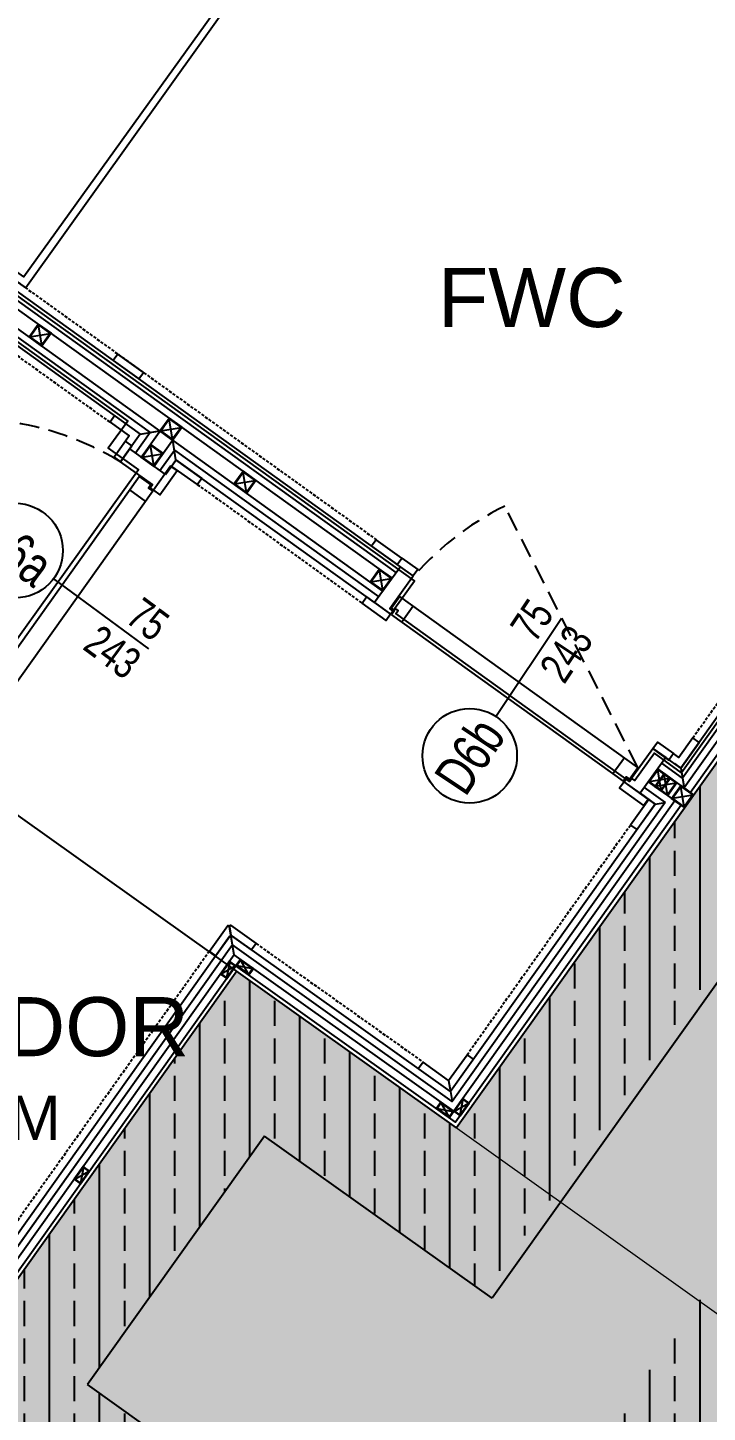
# Model space of a CAD drawing. Header units: millimetres. Extents: x 2562 to 7288, y 778 to 5635.
# Drawn here: x 4970.2 to 5142.7, y 2863.7 to 3215.3 of the extents above; entities that cross this region are included whole.
import ezdxf
from ezdxf.enums import TextEntityAlignment as Align

# ---------------------------------------------------------------- set-up
doc = ezdxf.new("R2010")
doc.units = ezdxf.units.MM
doc.linetypes.add('HIDDEN', pattern=[0.375, 0.25, -0.125])
for name, color, linetype in [('0-gnl-kapi-ahşap', 160, 'Continuous'), ('0-gnl-knst-metal', 3, 'Continuous'), ('0-gnl-mevcut', 253, 'Continuous'), ('0-gnl-smbl-kapi', 6, 'Continuous'), ('0-gnl-smbl-mahal', 6, 'Continuous'), ('0-gnl-tarama', 252, 'Continuous'), ('0-gnl-ust', 191, 'HIDDEN'), ('1-gnl-ahsap', 33, 'Continuous'), ('1-gnl-seramik', 71, 'Continuous'), ('2-tef-vitrifiye', 140, 'Continuous'), ('4-dsm-gorunus', 241, 'Continuous'), ('a-wall', 4, 'Continuous'), ('BH-DO-NOTLAR', 12, 'Continuous'), ('DUV-SOLİD', 251, 'Continuous')]:
    doc.layers.add(name, color=color, linetype=linetype)
doc.layers.add('x-ref_base plan 1$0$SHG-WALL-HATCH', color=252, linetype='Continuous', lineweight=5)
doc.layers.add('x-ref_base plan 1$0$SHG-WALLS-EXISTING', color=214, linetype='Continuous', lineweight=18)
doc.styles.add('geomim', font='ARIALN.TTF')
doc.styles.get("Standard").update_dxf_attribs({"font": 'arial.ttf'})

# ---------------------------------------------------------------- blocks, each defined once
blk = doc.blocks.new('REINFORCEMENT')
at = {"layer": 'DUV-SOLİD'}
h = blk.add_hatch(dxfattribs=at)
h.set_pattern_fill('ANSI33', color=256, scale=2, angle=45, style=0)
h.set_pattern_definition([(90, (-31498.619, -9036.518), (-12.7, -1e-15), []), (90, (-31492.269, -9030.168), (-12.7, -1e-15), [6.35, -3.175])])
h.paths.add_polyline_path([(-28491.75, -4956.1), (-28570.51, -5066.36), (-28516.8, -5104.72), (-28637.23, -5273.35), (-28622.47, -5283.86), (-28781.45, -5507.03), (-28837.24, -5467.28), (-28917.02, -5579.27), (-28859.19, -5620.47), (-28927.37, -5716.16), (-28843.41, -5775.98), (-28337.5, -5066.27)])
h.paths.add_polyline_path([(-28484.78, -4997.95), (-28379.33, -5073.26), (-28850.43, -5734.14), (-28885.53, -5709.14), (-28817.35, -5613.44), (-28875.18, -5572.24), (-28830.21, -5509.12), (-28774.42, -5548.87), (-28580.63, -5276.84), (-28595.36, -5266.34), (-28474.95, -5097.74), (-28528.66, -5059.38)], flags=16)
at = {"layer": 'a-wall'}
for p, q in [((-28622.47, -5283.86), (-28781.45, -5507.03)), ((-28781.45, -5507.03), (-29065.7, -5304.53)), ((-28613.41, -5327.16), (-28772.39, -5550.32)), ((-28837.24, -5467.28), (-28917.02, -5579.27)), ((-28830.21, -5509.12), (-28875.18, -5572.24)), ((-28798.86, -5531.46), (-28830.21, -5509.12)), ((-28772.39, -5550.32), (-28798.86, -5531.46)), ((-28817.35, -5613.44), (-28875.18, -5572.24))]:
    blk.add_line(p, q, dxfattribs=at)
blk = doc.blocks.new('40x40 kutu profil')
for points in [[(2, -2), (-2, -2), (-2, 2), (2, 2)], [(1.85, -1.85), (-1.85, -1.85), (-1.85, 1.85), (1.85, 1.85)]]:
    blk.add_lwpolyline(points, close=True)
at = {"color": 251}
for points in [[(-1.85, 1.85), (1.85, -1.85)], [(-1.85, -1.85), (1.85, 1.85)]]:
    blk.add_lwpolyline(points, dxfattribs=at)
blk = doc.blocks.new('20x40 kutu profil')
for points in [[(1, -2), (-1, -2), (-1, 2), (1, 2)], [(0.85, -1.85), (-0.85, -1.85), (-0.85, 1.85), (0.85, 1.85)]]:
    blk.add_lwpolyline(points, close=True)
at = {"color": 251}
for points in [[(-0.85, 1.85), (0.85, -1.85)], [(-0.85, -1.85), (0.85, 1.85)]]:
    blk.add_lwpolyline(points, dxfattribs=at)
blk = doc.blocks.new('boh')
at = {"layer": '0-gnl-mevcut'}
blk.add_blockref('REINFORCEMENT', (-22625.96, -13503.28), dxfattribs=at)
blk.add_blockref('REINFORCEMENT', (-22625.96, -13503.28), dxfattribs=at)
blk.add_blockref('REINFORCEMENT', (-22625.96, -13503.28), dxfattribs=at)
blk = doc.blocks.new('D6BB')
at = {"layer": '0-gnl-tarama', "linetype": 'HIDDEN', "ltscale": 20}
blk.add_lwpolyline([(40.13, 5), (-26.03, 39.18)], dxfattribs=at)
blk.add_arc((40.43, 4), 75.2, 152.104, 175.804, dxfattribs=at)
at = {"layer": '1-gnl-ahsap'}
for points in [[(-39.57, 11.2), (-39.57, 13.2), (-34.57, 13.2), (-34.57, 11.2)], [(40.43, 11.12), (40.43, 13.12), (45.43, 13.12), (45.43, 11.12)], [(-41.07, -2), (-41.07, 0), (-33.57, 0), (-33.57, -2)], [(46.93, -2), (46.93, 0), (39.43, 0), (39.43, -2)]]:
    blk.add_lwpolyline(points, close=True, dxfattribs=at)
for points in [[(-38.57, 0), (-33.57, 0), (-33.57, 1), (-34.57, 1), (-34.57, 11.2), (-38.57, 11.2), (-38.57, 0)], [(44.43, 0), (39.43, 0), (39.43, 1), (40.43, 1), (40.43, 11.12), (44.42, 11.16), (44.43, 0)], [(-33.27, 0), (39.13, 0), (39.13, 1.3), (40.13, 1.3), (40.13, 5), (-34.27, 5), (-34.27, 1.3), (-33.27, 1.3), (-33.27, 0)], [(-30.07, 5), (-30.07, 0)], [(35.93, 5), (35.93, 0)]]:
    blk.add_lwpolyline(points, dxfattribs=at)
at = {"layer": '1-gnl-seramik'}
blk.add_lwpolyline([(-38.56, 9.5), (-38.57, 9.5)], dxfattribs=at)
blk = doc.blocks.new('D6A')
at = {"layer": '0-gnl-tarama', "linetype": 'HIDDEN', "ltscale": 20}
blk.add_lwpolyline([(-37.2, 3.5), (28.96, 39.18)], dxfattribs=at)
blk.add_arc((-37.5, 4), 75.2, 4.196, 27.896, dxfattribs=at)
at = {"layer": '1-gnl-ahsap'}
for points in [[(-42.5, 9.5), (-42.5, 11.5), (-37.5, 11.5), (-37.5, 9.5)], [(42.5, 9.5), (42.5, 11.5), (37.5, 11.5), (37.5, 9.5)], [(-190.79, -3.72), (-190.79, -1.72), (-182.79, -1.72), (-182.79, -3.72)], [(-52.5, -3.5), (-52.5, -1.5), (-44.5, -1.5), (-44.5, -3.5)], [(-44.5, -3.5), (-44.5, -1.5), (-36.5, -1.5), (-36.5, -3.5)], [(44, -3.5), (44, -1.5), (36.5, -1.5), (36.5, -3.5)], [(-190.82, -83.02), (-190.82, -81.02), (-182.82, -81.02), (-182.82, -83.02)]]:
    blk.add_lwpolyline(points, close=True, dxfattribs=at)
for points in [[(-41.5, -1.5), (-36.5, -1.5), (-36.5, -0.5), (-37.5, -0.5), (-37.5, 9.5), (-41.5, 9.5), (-41.5, -1.5)], [(41.5, -1.5), (36.5, -1.5), (36.5, -0.5), (37.5, -0.5), (37.5, 9.5), (41.5, 9.5), (41.5, -1.5)], [(36.2, -1.5), (-36.2, -1.5), (-36.2, -0.2), (-37.2, -0.2), (-37.2, 3.5), (37.2, 3.5), (37.2, -0.2), (36.2, -0.2), (36.2, -1.5)], [(-33, 3.5), (-33, -1.5)], [(33, 3.5), (33, -1.5)]]:
    blk.add_lwpolyline(points, dxfattribs=at)
at = {"layer": '1-gnl-seramik'}
blk.add_lwpolyline([(41.5, 9.5), (41.5, 9.5)], dxfattribs=at)
blk = doc.blocks.new('KAPI KOD')
blk.add_lwpolyline([(24, 0), (84, 0)])
blk.add_circle((0, 0), 24)
at = {"color": 252, "style": 'geomim', "width": 0.9}
for tag, p in [('GEN', (84, 4)), ('YUK', (84, -20))]:
    blk.add_attdef(tag, text='', height=16, dxfattribs=at).set_placement(p, align=Align.RIGHT)
blk.add_attdef('KAPI_KODU', text='', height=20, dxfattribs=at).set_placement((0, 0), align=Align.MIDDLE_CENTER)

msp = doc.modelspace()

# ---------------------------------------------------------------- hatches: boundary and pattern name
at = {"layer": 'x-ref_base plan 1$0$SHG-WALL-HATCH'}
for points in [[(5523.08, 3376.68), (5368.79, 3486.87), (5290.04, 3376.61), (5343.75, 3338.25), (5335.63, 3326.88), (5223.31, 3169.62), (5238.08, 3159.11), (5079.1, 2935.94), (5165.13, 2874.61), (5270.09, 3021.85), (5297.18, 3059.86), (5311.75, 3080.29)], [(5023.31, 2975.69), (4943.53, 2863.7), (5001.35, 2822.51), (4933.18, 2726.81), (5017.12, 2666.97), (5165.13, 2874.61)]]:
    msp.add_hatch(color=256, dxfattribs=at).paths.add_polyline_path(points)

# ---------------------------------------------------------------- linework, layer by layer
at = {"ltscale": 3}
msp.add_lwpolyline([(5023.31, 2975.69), (4943.53, 2863.7)], dxfattribs=at)
at = {"layer": '0-gnl-knst-metal', "color": 252}
for p, q in [((5060.39, 3072.23), (4908, 3181.71)), ((5062.73, 3075.47), (4910.34, 3184.95)), ((5136.85, 3022.23), (5130.12, 3027.05)), ((5136.85, 3022.23), (5130.12, 3027.05))]:
    msp.add_line(p, q, dxfattribs=at)
for points in [[(5341.31, 3339.99), (5219.1, 3168.95), (5233.86, 3158.43), (5136.85, 3022.23)], [(5341.31, 3339.99), (5219.1, 3168.95), (5233.86, 3158.43), (5136.85, 3022.23)], [(5342.94, 3338.83), (5221.89, 3169.41), (5236.65, 3158.89), (5138.46, 3021.08)], [(5000.19, 3107.84), (5006.11, 3116.15)], [(5003.45, 3105.52), (5009.37, 3113.83)], [(5127.8, 3023.8), (5135.31, 3018.41)], [(5127.8, 3023.8), (5135.31, 3018.41)], [(5134.53, 3018.98), (5078.37, 2940.14), (5022.6, 2979.87), (4941.23, 2865.65)], [(5136.14, 3017.82), (5078.82, 2937.37), (5023.07, 2977.08), (4942.86, 2864.49)]]:
    msp.add_lwpolyline(points, dxfattribs=at)
at = {"layer": '0-gnl-ust', "ltscale": 3}
for p, q in [((4991.12, 3115.1), (4905.47, 3176.63)), ((5139.05, 3034.93), (5221.38, 3150.62)), ((5028.21, 2982.72), (5070.58, 2952.63))]:
    msp.add_line(p, q, dxfattribs=at)
for points in [[(4934.82, 3174.26), (5058.69, 3085.27)], [(5013.28, 3099.3), (5055.1, 3069.14)], [(5081.74, 2954.46), (5123.21, 3012.81)]]:
    msp.add_lwpolyline(points, dxfattribs=at)
at = {"layer": '0-gnl-ust', "ltscale": 3, "elevation": 0}
msp.add_lwpolyline([(5016.34, 2980.78), (4939.66, 2873.09)], dxfattribs=at)
at = {"layer": '1-gnl-ahsap'}
for p, q in [((5064.83, 3078.4), (4925.53, 3178.47)), ((5063.78, 3076.94), (4923.02, 3178.06)), ((5077.53, 2945.16), (5077.95, 2942.65)), ((5077.53, 2945.16), (5077.95, 2942.65))]:
    msp.add_line(p, q, dxfattribs=at)
at = {"layer": '1-gnl-ahsap', "ltscale": 3}
for p, q in [((4998.78, 3112.06), (5003.77, 3112.89)), ((5007.84, 3105.55), (5007.04, 3110.56)), ((5058.29, 3069.3), (5007.84, 3105.55)), ((5136.01, 3027.26), (5136.43, 3024.75)), ((5136.01, 3027.26), (5136.85, 3022.23))]:
    msp.add_line(p, q, dxfattribs=at)
for points in [[(5003.43, 3350.35), (5017.32, 3340.38), (4903.87, 3182.46), (5001.29, 3112.47), (4997.57, 3107.25)], [(5235.31, 3208.39), (5241.76, 3203.76), (5216.58, 3168.53), (5231.35, 3158.01), (5136.43, 3024.75)], [(5235.31, 3208.39), (5241.76, 3203.76), (5216.58, 3168.53), (5231.35, 3158.01), (5136.43, 3024.75)], [(4901.76, 3181.76), (4998.78, 3112.06), (4993.7, 3104.92)], [(5214.07, 3168.11), (5228.84, 3157.58), (5136.01, 3027.26), (5132.23, 3029.97)], [(5214.07, 3168.11), (5228.84, 3157.58), (5136.01, 3027.26), (5132.23, 3029.97)], [(4993.1, 3132.39), (4991.93, 3130.77), (4998.43, 3126.1), (4999.59, 3127.73), (4993.1, 3132.39)], [(4992.28, 3116.73), (4991.12, 3115.1), (4995.99, 3111.6), (4995.05, 3110.29)], [(5003.76, 3102.85), (5007.46, 3108.04), (5059.34, 3070.76)], [(5005.22, 3101.8), (5007.88, 3105.52)], [(5007.88, 3105.52), (5006.73, 3103.88), (5013.28, 3099.3), (5014.43, 3100.93), (5007.88, 3105.52)], [(5058.69, 3085.27), (5057.52, 3083.65), (5064.02, 3078.98), (5065.18, 3080.61), (5058.69, 3085.27)], [(5134.38, 3028.43), (5136.01, 3027.26), (5140.68, 3033.76), (5139.05, 3034.93), (5135.5, 3029.99), (5134.16, 3030.95)], [(5136.43, 3024.75), (5131.18, 3028.51)], [(5136.43, 3024.75), (5131.18, 3028.51)], [(5123.21, 3012.81), (5124.84, 3011.64), (5129.51, 3018.13), (5127.88, 3019.3), (5123.21, 3012.81)], [(5021.76, 2984.89), (5021.42, 2986.99), (5021.71, 2987.39), (5028.21, 2982.72), (5027.04, 2981.1), (5021.76, 2984.89)]]:
    msp.add_lwpolyline(points, dxfattribs=at)
at = {"layer": '1-gnl-ahsap'}
for points in [[(5125.7, 3020.87), (5129.51, 3018.13)], [(5125.7, 3020.87), (5129.51, 3018.13)], [(5126.75, 3022.33), (5132.02, 3018.55)], [(5126.75, 3022.33), (5132.02, 3018.55)], [(5132.02, 3018.55), (5077.95, 2942.65), (5022.18, 2982.38), (4938.46, 2864.86), (4999.37, 2821.46)], [(5132.02, 3018.55), (5077.95, 2942.65), (5022.18, 2982.38), (4939.76, 2866.69)], [(5129.51, 3018.14), (5077.53, 2945.16), (5022.17, 2984.6)], [(5129.51, 3018.14), (5077.53, 2945.16), (5022.17, 2984.6)], [(5129.51, 3018.13), (5132.02, 3018.55)], [(5129.51, 3018.13), (5132.02, 3018.55)], [(5022.18, 2982.38), (5021.76, 2984.89)], [(5022.6, 2979.87), (5021.76, 2984.89)], [(5021.47, 2984.49), (4938.3, 2867.74)], [(5077.08, 2947.96), (5081.74, 2954.46), (5083.37, 2953.29)], [(5077.08, 2947.96), (5070.58, 2952.63), (5069.41, 2951)], [(5077.08, 2947.96), (5077.53, 2945.16)]]:
    msp.add_lwpolyline(points, dxfattribs=at)
at = {"layer": '1-gnl-ahsap', "ltscale": 3, "elevation": 0}
msp.add_lwpolyline([(5017.97, 2979.61), (5016.34, 2980.78), (5021.01, 2987.28), (5021.42, 2986.99), (5021.76, 2984.89), (5017.97, 2979.61)], dxfattribs=at)
at = {"layer": '2-tef-vitrifiye'}
for points in [[(5044.16, 3341.04), (5085.58, 3311.28), (4969.74, 3149.18), (4928.32, 3178.93)], [(5044.21, 3338.53), (5083.2, 3310.54), (4969.28, 3151.97), (4930.29, 3179.96)]]:
    msp.add_lwpolyline(points, close=True, dxfattribs=at)
at = {"layer": '4-dsm-gorunus'}
for points in [[(5230.06, 3157.76), (5136.21, 3026.07), (5129.3, 3031.03), (5124.35, 3024.13), (5123.53, 3024.71), (5122.95, 3023.9), (5063.66, 3066.49), (5064.25, 3067.3), (5063.43, 3067.89), (5068.39, 3074.79), (4924.34, 3178.28), (5049.75, 3352.84), (5101.28, 3315.82), (5101.87, 3316.64), (5101.05, 3317.22), (5106.01, 3324.12), (5162.86, 3283.28)], [(5015.99, 3340.16), (4902.54, 3182.24), (4995.6, 3115.39), (4990.66, 3108.52), (4998.38, 3102.98), (4954.6, 3042.08), (4946.89, 3047.63), (4941.95, 3040.71), (4684.78, 3223.92)]]:
    msp.add_lwpolyline(points, dxfattribs=at)
at = {"layer": 'x-ref_base plan 1$0$SHG-WALL-HATCH'}
msp.add_lwpolyline([(4943.53, 2863.7), (5023.31, 2975.69), (5165.13, 2874.61), (5017.12, 2666.97), (4933.18, 2726.81), (5001.35, 2822.51)], close=True, dxfattribs=at)
at = {"layer": 'x-ref_base plan 1$0$SHG-WALLS-EXISTING'}
msp.add_lwpolyline([(5017.12, 2666.97), (4933.18, 2726.81), (5001.35, 2822.51), (4943.53, 2863.7), (5023.31, 2975.69), (5079.1, 2935.94), (5238.08, 3159.11), (5223.31, 3169.62), (5343.75, 3338.25), (5290.04, 3376.61), (5368.79, 3486.87), (5523.05, 3376.7), (5017.14, 2667)], dxfattribs=at)

# ---------------------------------------------------------------- block references
at = {"rotation": 54.53176568971647}
msp.add_blockref('D6A', (4979.76, 3069), dxfattribs=at)
at = {"layer": '0-gnl-kapi-ahşap', "rotation": 324.3071607873918}
msp.add_blockref('D6BB', (5089.61, 3046.8), dxfattribs=at)
at = {"layer": '0-gnl-knst-metal'}
for p, rotation in [((4973.37, 3137.21), 54.30606076356275), ((5006.56, 3113.34), 54.30568094612105), ((5001.84, 3106.68), 54.30568094612105), ((5025.35, 3099.87), 54.30606076356275), ((5059.94, 3075.02), 54.30606076356275), ((5130.58, 3024.26), 54.30606076356275), ((5132.25, 3023.07), 54.30606076356275), ((5136.47, 3020.05), 54.30606076356275), ((5136.47, 3020.05), 54.30606076356275)]:
    msp.add_blockref('40x40 kutu profil', p, dxfattribs=dict(at, rotation=rotation))
at = {"layer": '0-gnl-knst-metal', "xscale": -1}
for p, rotation in [((5021.11, 2976.03), 144.4652152972075), ((5021.11, 2976.03), 144.4652152972074), ((5025.3, 2976.73), 234.5340065158004), ((5025.3, 2976.73), 234.5340065158004), ((5080.34, 2941.18), 144.4652152972074), ((5080.34, 2941.18), 144.4652152972074), ((5076.18, 2940.48), 234.5340065158004), ((5076.18, 2940.48), 234.5340065158004), ((4983.97, 2923.91), 144.4652152972075)]:
    msp.add_blockref('20x40 kutu profil', p, dxfattribs=dict(at, rotation=rotation))
at = {"layer": '0-gnl-mevcut'}
msp.add_blockref('REINFORCEMENT', (33860.55, 8442.97), dxfattribs=at)
msp.add_blockref('REINFORCEMENT', (33860.55, 8442.97), dxfattribs=at)
msp.add_blockref('REINFORCEMENT', (33860.55, 8442.97), dxfattribs=at)
msp.add_blockref('REINFORCEMENT', (33860.55, 8442.97), dxfattribs=at)
at = {"layer": '0-gnl-smbl-kapi', "xscale": 0.5, "yscale": 0.5, "zscale": 0.5}
for p, rotation, values in [((4967.13, 3082.5), 323.5043565896912, {'KAPI_KODU': 'D6a', 'YUK': '243', 'GEN': '75'}), ((5082.43, 3030.39), 56.28442867366175, {'KAPI_KODU': 'D6b', 'YUK': '243', 'GEN': '75'})]:
    msp.add_blockref('KAPI KOD', p, dxfattribs=dict(at, rotation=rotation)).add_auto_attribs(values)
at = {"layer": 'BH-DO-NOTLAR'}
msp.add_blockref('boh', (56486.51, 21946.25), dxfattribs=at)

# ---------------------------------------------------------------- texts
at = {"layer": '0-gnl-smbl-mahal', "char_height": 15, "width": 649.3881, "attachment_point": 1}
for s, insert in [('\\pi302.11221;FWC', (4772.2, 3154.26)), ('\\pi268.30593;CORRIDOR\\P\\pi300.93553;{\\H0.75x;4 SQM}', (4628.79, 2969.12))]:
    msp.add_mtext(s, dxfattribs=dict(at, insert=insert))

doc.saveas('drawing.dxf')
